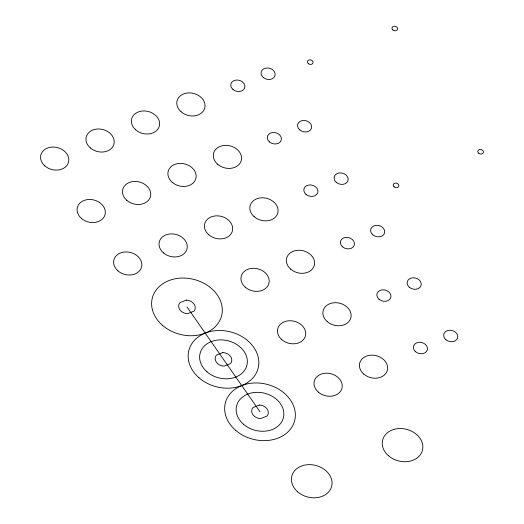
<?xml version="1.0" encoding="UTF-8"?>
<svg xmlns="http://www.w3.org/2000/svg" width="524" height="524" viewBox="0 0 524 524"><rect width="100%" height="100%" fill="white"/><g stroke="black" fill="none" stroke-linecap="round" stroke-linejoin="round"><path stroke-width="0.79" d="M186.957 306.894L260.009 411.799M186.315 300.121L179.929 302.656A8.404 6.661 14.4 0 0 179.843 309.723A8.404 6.661 14.4 0 0 187.599 313.673L193.985 311.138A8.404 6.661 14.4 0 0 194.07 304.071A8.404 6.661 14.4 0 0 186.315 300.121M222.838 352.573L216.451 355.108A8.404 6.661 14.4 0 0 216.366 362.176A8.404 6.661 14.4 0 0 224.121 366.125L230.508 363.584A8.404 6.661 14.4 0 0 230.593 356.523A8.404 6.661 14.4 0 0 222.838 352.573M259.36 405.026L252.981 407.561A8.404 6.661 14.4 0 0 252.889 414.628A8.404 6.661 14.4 0 0 260.651 418.578L267.037 416.036A8.404 6.661 14.4 0 0 267.122 408.969A8.404 6.661 14.4 0 0 259.36 405.026M392.849 29.979A2.862 2.266 14.4 0 0 397.559 29.311A2.862 2.266 14.4 0 0 394.028 26.233A2.862 2.266 14.4 0 0 392.849 29.979M308.269 63.594A2.862 2.266 14.4 0 0 312.979 62.926A2.862 2.266 14.4 0 0 309.448 59.847A2.862 2.266 14.4 0 0 308.269 63.594M394.087 186.826A2.862 2.266 14.4 0 0 398.79 186.158A2.862 2.266 14.4 0 0 395.26 183.079A2.862 2.266 14.4 0 0 394.087 186.826M478.667 153.211A2.862 2.266 14.4 0 0 483.37 152.543A2.862 2.266 14.4 0 0 479.84 149.464A2.862 2.266 14.4 0 0 478.667 153.211M388.454 455.716A20.567 16.296 14.4 0 0 422.285 450.902A20.567 16.296 14.4 0 0 396.91 428.776A20.567 16.296 14.4 0 0 388.454 455.716M297.639 491.813A20.567 16.296 14.4 0 0 331.469 486.999A20.567 16.296 14.4 0 0 306.095 464.873A20.567 16.296 14.4 0 0 297.639 491.813M117.92 270.836A14.305 11.338 14.4 0 0 141.454 267.482A14.305 11.338 14.4 0 0 123.808 252.09A14.305 11.338 14.4 0 0 117.92 270.836M81.397 218.384A14.305 11.338 14.4 0 0 104.931 215.03A14.305 11.338 14.4 0 0 87.279 199.637A14.305 11.338 14.4 0 0 81.397 218.384M44.874 165.931A14.305 11.338 14.4 0 0 68.408 162.584A14.305 11.338 14.4 0 0 50.756 147.192A14.305 11.338 14.4 0 0 44.874 165.931M254.147 216.694A14.305 11.338 14.4 0 0 277.681 213.34A14.305 11.338 14.4 0 0 260.028 197.948A14.305 11.338 14.4 0 0 254.147 216.694M318.31 392.09A14.305 11.338 14.4 0 0 341.844 388.743A14.305 11.338 14.4 0 0 324.192 373.35A14.305 11.338 14.4 0 0 318.31 392.09M363.721 374.044A14.305 11.338 14.4 0 0 387.256 370.697A14.305 11.338 14.4 0 0 369.603 355.305A14.305 11.338 14.4 0 0 363.721 374.044M327.192 321.592A14.305 11.338 14.4 0 0 350.726 318.245A14.305 11.338 14.4 0 0 333.081 302.852A14.305 11.338 14.4 0 0 327.192 321.592M281.788 339.644A14.305 11.338 14.4 0 0 305.322 336.29A14.305 11.338 14.4 0 0 287.669 320.898A14.305 11.338 14.4 0 0 281.788 339.644M245.265 287.191A14.305 11.338 14.4 0 0 268.799 283.838A14.305 11.338 14.4 0 0 251.147 268.445A14.305 11.338 14.4 0 0 245.265 287.191M290.669 269.139A14.305 11.338 14.4 0 0 314.204 265.792A14.305 11.338 14.4 0 0 296.551 250.4A14.305 11.338 14.4 0 0 290.669 269.139M208.735 234.739A14.305 11.338 14.4 0 0 232.27 231.392A14.305 11.338 14.4 0 0 214.624 215.999A14.305 11.338 14.4 0 0 208.735 234.739M163.331 252.784A14.305 11.338 14.4 0 0 186.865 249.437A14.305 11.338 14.4 0 0 169.213 234.045A14.305 11.338 14.4 0 0 163.331 252.784M126.808 200.332A14.305 11.338 14.4 0 0 150.342 196.985A14.305 11.338 14.4 0 0 132.69 181.592A14.305 11.338 14.4 0 0 126.808 200.332M90.279 147.886A14.305 11.338 14.4 0 0 113.813 144.532A14.305 11.338 14.4 0 0 96.167 129.14A14.305 11.338 14.4 0 0 90.279 147.886M135.69 129.834A14.305 11.338 14.4 0 0 159.224 126.487A14.305 11.338 14.4 0 0 141.572 111.095A14.305 11.338 14.4 0 0 135.69 129.834M172.213 182.287A14.305 11.338 14.4 0 0 195.747 178.939A14.305 11.338 14.4 0 0 178.094 163.547A14.305 11.338 14.4 0 0 172.213 182.287M217.624 164.241A14.305 11.338 14.4 0 0 241.158 160.894A14.305 11.338 14.4 0 0 223.506 145.495A14.305 11.338 14.4 0 0 217.624 164.241M181.094 111.789A14.305 11.338 14.4 0 0 204.629 108.442A14.305 11.338 14.4 0 0 186.983 93.049A14.305 11.338 14.4 0 0 181.094 111.789M445.819 339.683A7.153 5.666 14.4 0 0 457.583 338.006A7.153 5.666 14.4 0 0 448.76 330.31A7.153 5.666 14.4 0 0 445.819 339.683M415.545 351.715A7.153 5.666 14.4 0 0 427.309 350.039A7.153 5.666 14.4 0 0 418.486 342.342A7.153 5.666 14.4 0 0 415.545 351.715M379.022 299.263A7.153 5.666 14.4 0 0 390.786 297.586A7.153 5.666 14.4 0 0 381.963 289.89A7.153 5.666 14.4 0 0 379.022 299.263M409.29 287.231A7.153 5.666 14.4 0 0 421.06 285.56A7.153 5.666 14.4 0 0 412.231 277.858A7.153 5.666 14.4 0 0 409.29 287.231M372.767 234.778A7.153 5.666 14.4 0 0 384.531 233.108A7.153 5.666 14.4 0 0 375.708 225.412A7.153 5.666 14.4 0 0 372.767 234.778M342.493 246.811A7.153 5.666 14.4 0 0 354.263 245.14A7.153 5.666 14.4 0 0 345.434 237.444A7.153 5.666 14.4 0 0 342.493 246.811M305.97 194.358A7.153 5.666 14.4 0 0 317.734 192.688A7.153 5.666 14.4 0 0 308.911 184.992A7.153 5.666 14.4 0 0 305.97 194.358M336.244 182.332A7.153 5.666 14.4 0 0 348.008 180.656A7.153 5.666 14.4 0 0 339.185 172.959A7.153 5.666 14.4 0 0 336.244 182.332M299.715 129.88A7.153 5.666 14.4 0 0 311.485 128.203A7.153 5.666 14.4 0 0 302.662 120.507A7.153 5.666 14.4 0 0 299.715 129.88M269.447 141.912A7.153 5.666 14.4 0 0 281.211 140.236A7.153 5.666 14.4 0 0 272.388 132.539A7.153 5.666 14.4 0 0 269.447 141.912M263.192 77.428A7.153 5.666 14.4 0 0 274.962 75.751A7.153 5.666 14.4 0 0 266.133 68.055A7.153 5.666 14.4 0 0 263.192 77.428M232.925 89.46A7.153 5.666 14.4 0 0 244.688 87.783A7.153 5.666 14.4 0 0 235.866 80.087A7.153 5.666 14.4 0 0 232.925 89.46M235.492 430.211A35.77 28.342 14.4 0 0 294.324 421.833A35.77 28.342 14.4 0 0 250.203 383.352A35.77 28.342 14.4 0 0 235.492 430.211M198.969 377.758A35.77 28.342 14.4 0 0 257.801 369.387A35.77 28.342 14.4 0 0 213.674 330.899A35.77 28.342 14.4 0 0 198.969 377.758M162.44 325.306A35.77 28.342 14.4 0 0 221.279 316.935A35.77 28.342 14.4 0 0 177.151 278.454A35.77 28.342 14.4 0 0 162.44 325.306M243.457 424.224A24.143 19.126 14.4 0 0 283.17 418.571A24.143 19.126 14.4 0 0 253.387 392.6A24.143 19.126 14.4 0 0 243.457 424.224M206.934 371.771A24.143 19.126 14.4 0 0 246.647 366.125A24.143 19.126 14.4 0 0 216.864 340.148A24.143 19.126 14.4 0 0 206.934 371.771"/></g></svg>
